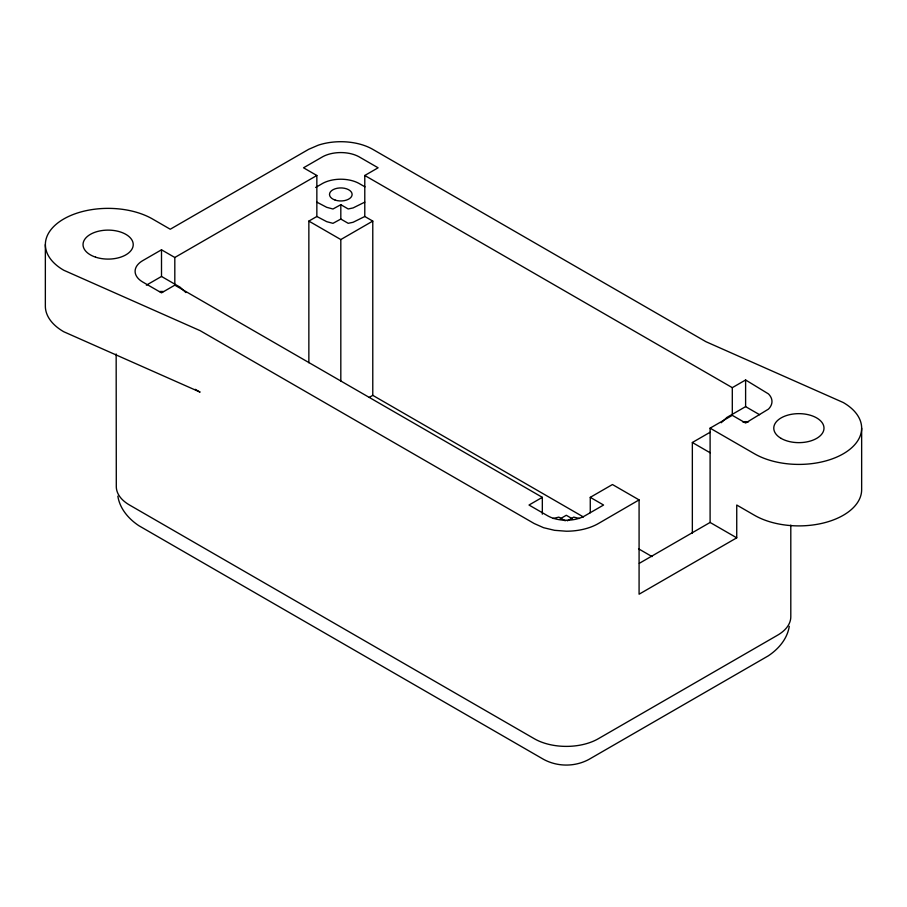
<?xml version="1.0" encoding="UTF-8"?>
<svg xmlns="http://www.w3.org/2000/svg" width="907" height="907" viewBox="0 0 907 907"><rect width="100%" height="100%" fill="white"/><g stroke="black" fill="none" stroke-linecap="round" stroke-linejoin="round"><path stroke-width="1.36" d="M146.356 285.195L161.503 276.454L161.503 249.799L174.813 257.486L316.849 175.482L316.849 216.49L308.856 221.093L308.856 362.766M174.813 284.14L174.813 257.486M369.228 397.402L372.777 395.35L372.777 221.093L364.784 216.49L364.784 175.482L378.106 167.795L360.204 157.467A26.382 15.215 0 0 0 322.926 156.605L303.528 167.795L316.849 175.482M542.329 514.178L542.329 497.342L174.813 285.161L161.503 292.848L142.852 282.088A26.36 15.204 0.1 0 1 142.852 260.558L161.503 249.799M590.264 512.772L590.264 497.342L612.452 484.531L639.084 499.904L639.084 594.21L736.733 537.828L736.745 505.029L754.488 515.289A62.776 36.235 0 0 0 822.898 523.135A62.776 36.235 0 0 0 861.65 489.655L861.65 428.149M639.31 563.326L710.102 522.455L710.102 428.149L732.3 415.338L745.611 423.025L768.444 409.125A26.36 15.226 0 0 0 768.444 393.899L745.611 379.976L732.3 387.663L364.784 175.482M790.802 525.074L790.802 616.76A45.18 26.088 0 0 1 777.56 635.206L598.291 738.74A45.214 26.099 0 0 1 534.336 738.74L129.542 505.029A45.191 26.088 0 0 1 116.3 486.583L116.164 353.991M789.271 626.318C787.333 638.845 778.523 649.083 768.206 655.897L588.904 759.42C574.936 766.948 557.669 766.937 543.701 759.431L138.896 525.72C128.59 518.906 119.781 508.668 117.842 496.129M721.201 422.753L726.972 417.39L745.611 406.631L759.59 414.703M639.084 499.904L598.371 523.543A45.361 26.19 0 0 1 566.297 531.219L554.551 530.323L543.622 527.715L534.223 523.543L200.096 330.647L63.739 270.229A62.776 36.246 0 0 1 63.739 218.984A62.776 36.246 0 0 1 152.512 218.984L170.255 229.233L308.743 149.281L318.221 145.199A45.191 26.088 0 0 1 372.777 149.349L705.929 341.701L843.261 402.527A62.776 36.257 0 0 1 843.261 453.806A62.776 36.257 0 0 1 754.488 453.783L710.102 428.149M315.647 187.454L322.915 183.248A26.382 15.215 0 0 1 360.192 184.121L364.977 186.865M308.856 221.093L340.817 239.55L372.777 221.093M542.329 497.342L529.008 505.029L547.658 515.788A26.36 15.226 0 0 0 584.936 515.788L603.574 505.029L590.264 497.342M560.367 518.702L566.297 515.278L572.215 518.702M692.347 533.18L692.347 442.503L710.102 432.254M567.363 520.822L573.746 517.126L579.482 518.498M364.784 202.136L353.084 207.93L348.209 208.961L340.817 204.699L332.971 208.995L326.724 207.329L316.849 202.136M364.784 216.49L353.084 222.283L348.209 223.315L340.817 219.052L332.971 223.337L326.724 221.671L316.849 216.49M553.111 518.498L558.848 517.126L565.231 520.822M692.347 442.503L710.102 452.752M710.102 522.455L736.733 537.828M372.777 395.35L583.45 516.99M638.573 548.814L652.042 556.592M161.503 276.454L180.142 287.213L185.912 292.564M195.22 389.33L200.096 392.141L63.739 331.735A62.776 36.246 0 0 1 45.35 306.113L45.35 244.607M745.611 379.976L745.611 406.631M732.3 387.663L732.3 414.318M340.817 204.699L340.817 219.052M340.817 239.55L340.817 381.223M742.686 421.857A11.303 6.519 0 0 1 748.536 421.857M159.53 291.555A11.303 6.519 0 0 1 163.464 291.555M335.171 200.096A11.303 6.519 0 0 0 352.12 194.449A11.303 6.519 0 0 0 335.171 188.792A11.303 6.519 0 0 0 335.171 200.096M781.142 438.41A25.113 14.501 0 0 0 823.137 431.902A25.113 14.501 0 0 0 792.355 414.148A25.113 14.501 0 0 0 781.142 438.41M95.564 257.157A25.113 14.501 0 0 0 133.227 244.607A25.113 14.501 0 0 0 95.564 232.056A25.113 14.501 0 0 0 95.564 257.157"/></g></svg>
